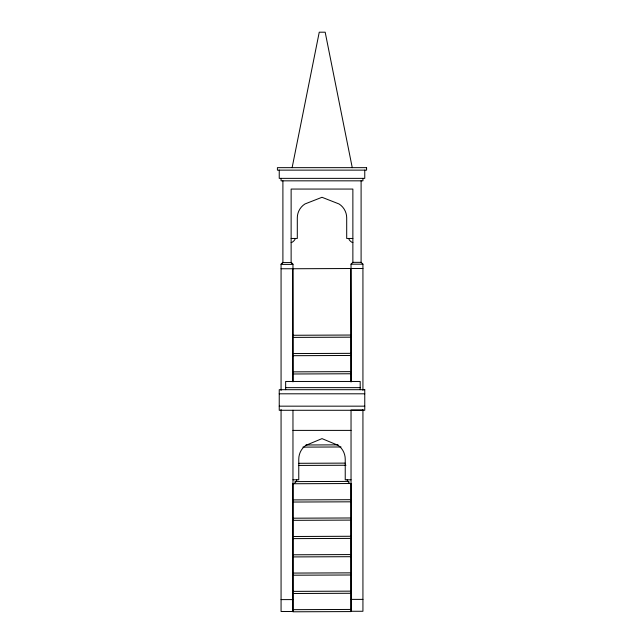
<?xml version="1.0" encoding="UTF-8"?>
<svg xmlns="http://www.w3.org/2000/svg" width="644" height="644" viewBox="0 0 644 644"><rect width="100%" height="100%" fill="white"/><g stroke="black" fill="none" stroke-linecap="round" stroke-linejoin="round"><path stroke-width="0.97" d="M292.126 167.657L319.247 32.2L325.18 32.2L352.252 167.657M282.901 262.341L281.066 264.177L281.066 390.433M282.901 180.835L282.901 262.575L281.066 264.402L292.964 264.402L291.128 262.575L291.128 189.062L352.872 189.062L352.872 262.341L351.036 264.177L351.036 382.045M292.964 335.274L351.036 335.041M292.899 337.4L351.052 337.174L350.779 268.516L292.698 268.749L292.923 381.594M292.964 353.564L351.036 353.339M292.899 355.697L351.052 355.464M292.964 371.862L351.036 371.628M292.899 373.987L351.052 373.762L350.98 337.174M305.981 444.98L338.019 444.851M302.913 447.121L341.038 446.976M298.969 463.302L345.031 463.116M298.905 465.435L345.973 465.25M294.96 481.607L349.04 481.398M351.052 483.523L292.899 483.749L292.972 611.8L351.052 611.575L350.98 574.987M292.964 499.913L351.036 499.68M292.899 502.038L351.052 501.813M292.964 518.203L351.036 517.977M292.899 520.336L351.052 520.102L350.98 483.523M292.964 536.5L351.036 536.267M292.899 538.626L351.052 538.4L350.98 520.102M292.964 554.79L351.036 554.565M292.899 556.923L351.052 556.69M292.964 573.08L351.036 572.854M292.899 575.213L351.052 574.987L350.98 538.4M292.964 591.377L351.036 591.144M292.899 593.51L351.052 593.277M292.964 609.667L351.036 609.441M291.128 238.457L297.303 238.457L297.303 217.873C297.27 212.327 300.257 206.901 304.966 203.963L322 197.297L339.034 203.963C343.743 206.901 346.73 212.327 346.697 217.873L346.697 238.457L352.872 238.457M291.128 242.571C292.553 242.563 295.234 239.874 295.25 238.457M352.872 242.571C351.447 242.563 348.766 239.874 348.75 238.457M352.872 262.341L361.099 262.341L362.934 264.177L362.934 390.393M282.901 262.575L291.128 262.575M351.036 264.177L362.934 264.177M351.036 268.516L362.934 268.516M281.066 268.749L292.964 268.749M285.646 387.64L360.189 387.64M279.238 393.806L364.762 393.806M279.238 406.163L364.762 406.163M362.934 410.043L351.036 410.043L351.036 611.269L362.934 611.269L362.934 409.479M292.964 430.393L351.036 430.393M292.964 479.788L298.768 479.788L298.768 459.204C298.744 453.77 301.424 448.337 305.972 445.294L322 438.628L338.028 445.294C342.576 448.337 345.256 453.77 345.232 459.204L345.232 479.788L351.036 479.788M292.964 483.902C294.34 483.894 296.82 481.165 296.836 479.788M351.036 483.902C349.66 483.894 347.18 481.165 347.164 479.788M351.036 599.379L362.934 599.379M281.066 599.604L292.964 599.604M291.128 262.341L292.964 264.177L292.964 381.86M350.98 373.762L351.004 381.369M364.762 170.129L364.762 178.364L279.238 178.364L279.238 170.129M362.934 178.364L362.934 180.835L281.066 180.835L281.066 178.364M361.099 180.835L361.099 262.341M360.189 389.692L360.189 381.465L285.646 381.465L285.646 389.692M292.964 410.276L292.964 611.502L281.066 611.502L281.066 409.536M366.589 167.657L277.411 167.657L277.411 170.129L366.589 170.129L366.589 167.657M364.762 389.692L279.238 389.692L279.238 410.276L364.762 410.276L364.762 389.692"/></g></svg>
